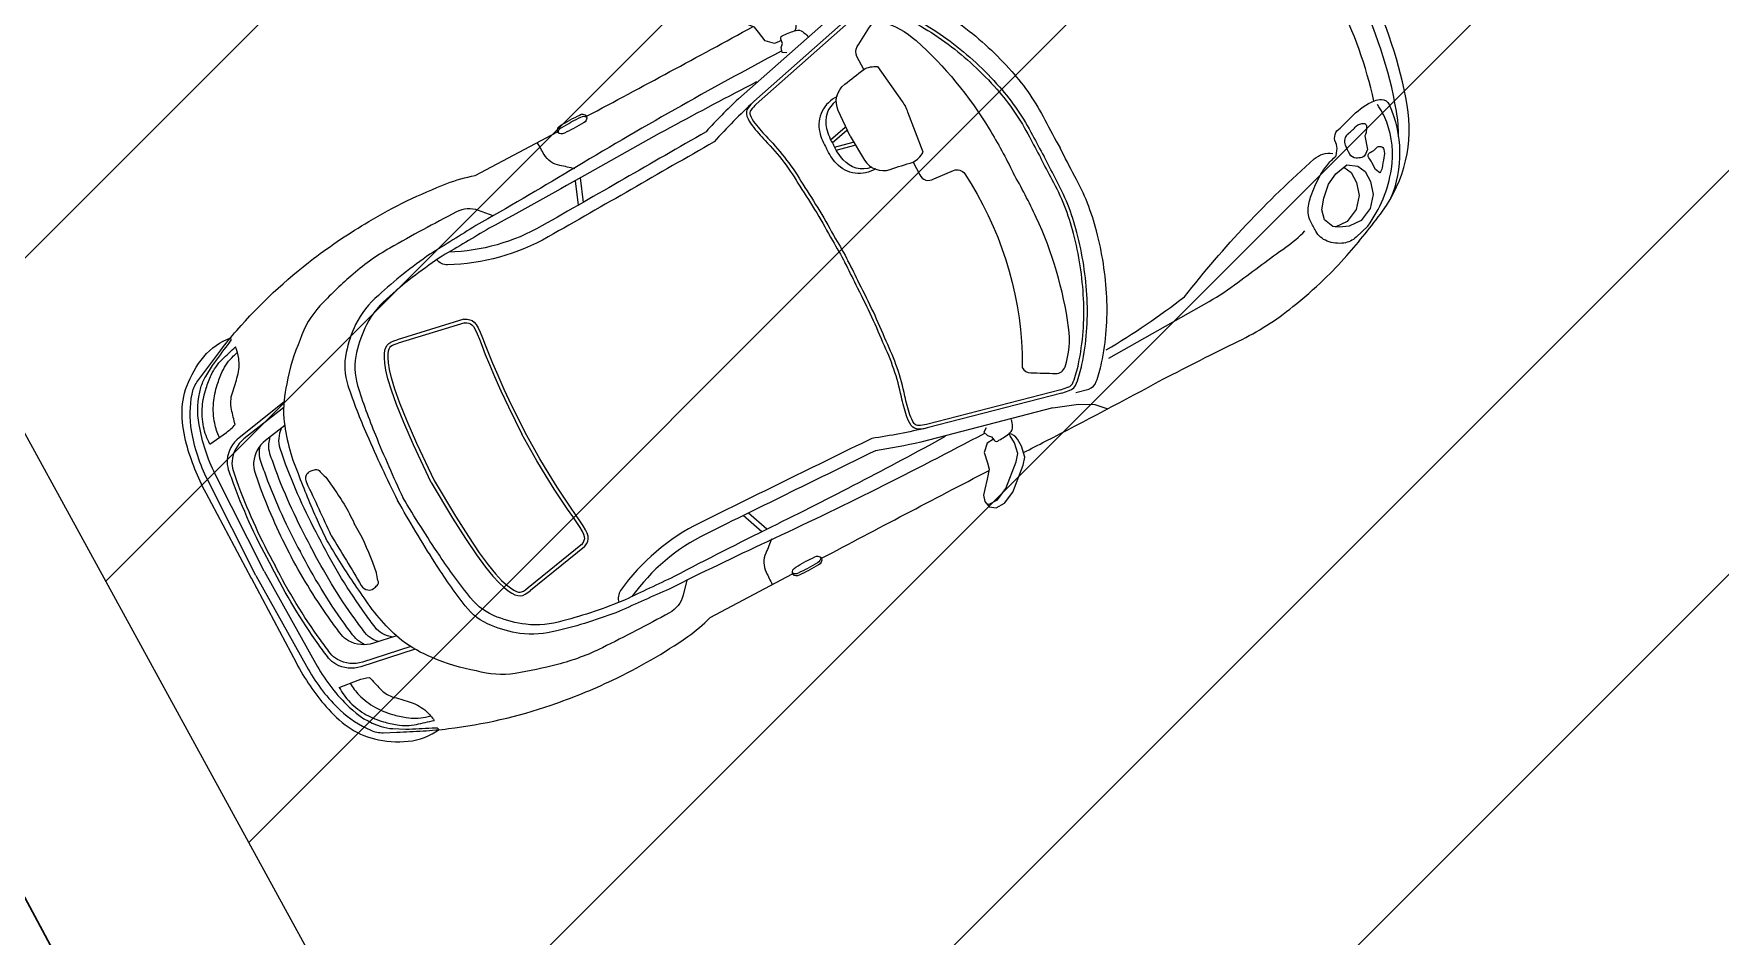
# Model space of a CAD drawing. Header units: millimetres. Extents: x 5637 to 6048, y 3385 to 3927.
# Drawn here: x 5808.44 to 5814.34, y 3760.97 to 3764.13 of the extents above; entities that cross this region are included whole.
import ezdxf

# ---------------------------------------------------------------- set-up
doc = ezdxf.new("R2010")
doc.units = ezdxf.units.MM
doc.layers.add('Contour Lines', color=253, linetype='Continuous')
doc.layers.add('dr', color=7, linetype='Continuous', lineweight=30, true_color=0x424d8a)
doc.layers.add('hatch', color=253, linetype='Continuous', lineweight=13)
pattern_1 = [(45, (2816.3681, -1263.7476), (-0.70710678, 0.70710678), [])]

# ---------------------------------------------------------------- blocks, each defined once
blk = doc.blocks.new('CAR2_TOP')
for p, q in [((-1.8826, 0.7687), (-1.8798, 0.7766)), ((-0.5577, 0.6964), (-0.5887, 0.6159)), ((-0.5373, 0.6969), (-0.5682, 0.6165)), ((-1.1318, 0.4392), (-1.3711, 0.4854)), ((-1.1295, 0.4513), (-1.3687, 0.4976)), ((0.2992, 0.4031), (0.3653, 0.4178)), ((0.2992, 0.3918), (0.3653, 0.4065)), ((0.2992, 0.3734), (0.3653, 0.3587)), ((0.2992, 0.3621), (0.3653, 0.3474)), ((-1.1318, -0.4377), (-1.3711, -0.484)), ((-1.1295, -0.4499), (-1.3687, -0.4961)), ((-0.5577, -0.6949), (-0.5887, -0.6144)), ((-0.5373, -0.6955), (-0.5682, -0.615)), ((-1.8826, -0.7673), (-1.8798, -0.7751))]:
    blk.add_line(p, q)
for points in [[(0.3105, 0.791), (0.2848, 0.7932), (0.2599, 0.8168), (0.2537, 0.8541), (0.2487, 0.8765), (0.2251, 0.9039), (0.2014, 0.9313), (0.1877, 0.9475), (0.1815, 0.9698), (0.1865, 0.9935), (0.2064, 1.0072), (0.24, 1.0072), (0.2836, 0.986), (0.3595, 0.9201), (0.3782, 0.8977), (0.3857, 0.8591), (0.3844, 0.8305, -0.22161), (0.3679, 0.7988, -0.22161)], [(-2.1927, 0.0007), (-2.1849, 0.3752, -0.076537), (-2.1534, 0.5545, -0.086757), (-2.092, 0.667, -0.10675), (-2.0573, 0.6954), (-2.0148, 0.7158, -0.003982), (-1.9314, 0.7551, -0.016266), (-1.8495, 0.7897, -0.052049), (-1.4937, 0.8857, -0.02824), (-1.2625, 0.9096, -0.041393), (-0.9586, 0.8986, -0.048157), (-0.8579, 0.8766), (-0.5317, 0.8766)], [(-0.5317, 0.8766, -0.3707), (-0.511, 0.8914, 0.000614), (-0.4739, 0.8927)], [(-0.4161, 0.8766, 0.3707), (-0.4367, 0.8914, -0.000614), (-0.4739, 0.8927)], [(-0.5392, 0.7338, 0.024615), (-0.58, 0.7688, -0.223398), (-0.6103, 0.8284, 0.00021), (-0.6118, 0.8766, 0.00021)], [(-0.5317, 0.8766, 0.370699), (-0.511, 0.8619, -0.000614), (-0.4739, 0.8606)], [(-0.5302, 0.8726, -0.309042), (-0.511, 0.8833, 0.000614), (-0.4739, 0.8847)], [(-0.4176, 0.8726, 0.309042), (-0.4367, 0.8833, -0.000614), (-0.4739, 0.8847)], [(-0.4161, 0.8766, -0.3707), (-0.4367, 0.8619, 0.000614), (-0.4739, 0.8606)], [(-0.4161, 0.8766, 0.002126), (0.2454, 0.8803)], [(-2.2116, -0.0007), (-2.2116, 0.3375, -0.055426), (-2.1912, 0.5216, -0.059428), (-2.1565, 0.6195, -0.097452), (-2.0951, 0.6997, -0.082707), (-1.9944, 0.7626, -0.136156), (-1.8794, 0.7768, 0.047635)], [(-2.1598, 0.0007), (-2.1518, 0.3809, -0.076537), (-2.1203, 0.5602, -0.119374), (-2.054, 0.6723, -0.071149), (-2.0208, 0.6984), (-1.9818, 0.7215, -0.003982), (-1.8983, 0.7608, -0.005807), (-1.8824, 0.7689, -0.004362)], [(-0.8684, 0.7231), (-0.905, 0.7634, 0.209375), (-0.976, 0.7952, 0.008786), (-1.2407, 0.7928, 0.052376), (-1.4073, 0.7707, 0.022093), (-1.5519, 0.7291, 0.108048), (-1.6677, 0.6576, 0.061356), (-1.7823, 0.543, 0.068655), (-1.8483, 0.4409, 0.073523), (-1.895, 0.2468, 0.014318), (-1.9121, 0.0729, 0.013039), (-1.9153, 0.0007, 0.013039)], [(0.3068, 0.7441), (0.2925, 0.7529), (0.298, 0.7694), (0.309, 0.7803), (0.3112, 0.7957, -0.504918), (0.3255, 0.8033, -0.045684), (0.3726, 0.7979, -0.242065), (0.3902, 0.7836, -0.032414), (0.399, 0.7595, -0.143073)], [(0.6417, 0.7826), (0.6879, 0.7926, -0.220404), (0.7229, 0.782, -0.037374), (0.7702, 0.7332, -0.064028), (0.894, 0.5384, -0.05126), (0.9713, 0.3169, -0.061449), (0.994, 0.1128, 0.010916), (0.9951, 0.0007, 0.008235)], [(-2.1189, 0.4832, -0.075551), (-2.1101, 0.5468, -0.072826), (-2.0801, 0.6118, -0.056103), (-2.0389, 0.6617, -0.027417), (-2.0014, 0.6941, -0.098085), (-1.9414, 0.7241, 0.002459), (-1.8797, 0.7414, 0.002459)], [(-2.1189, 0.4832), (-2.0489, 0.4919, 0.060338), (-2.0089, 0.5019, -0.005591), (-1.9952, 0.5543, -0.137482), (-1.9652, 0.6043, 0.014112), (-1.9214, 0.648, 0.101805), (-1.889, 0.7004, 0.064537), (-1.8797, 0.7414, 0.064537)], [(-2.0787, 0.4882, -0.060664), (-2.0701, 0.5392, -0.072826), (-2.0401, 0.6041, -0.056103), (-1.9989, 0.654, -0.027417), (-1.9614, 0.6865, -0.098085), (-1.9014, 0.7165, 0.000743), (-1.8828, 0.7216)], [(0.2919, 0.7585, 0.013204), (-0.5567, 0.7361, -0.006823), (-0.938, 0.7211, -0.002349), (-1.1276, 0.708, 0.035892), (-1.3539, 0.6656, 0.099022), (-1.4726, 0.6128, 0.0549), (-1.5474, 0.5418, 0.134174), (-1.596, 0.4372, 0.023136), (-1.6184, 0.2542, 0.011713), (-1.6317, 0.0007, 0.011713)], [(0.5972, 0.7612), (0.1244, 0.6474, 0.053281), (0.0964, 0.6374, 0.257952), (0.0794, 0.6134, 0.069501), (0.0804, 0.5765, 0.029071), (0.0959, 0.5086, -0.06163), (0.1276, 0.3106, -0.023841), (0.1391, 0.0889, -0.020054), (0.1416, 0.0007, -0.020054)], [(0.6001, 0.7492), (0.1273, 0.6353, 0.053281), (0.1018, 0.6262, 0.257952), (0.0917, 0.612, 0.069501), (0.0926, 0.5785, 0.029071), (0.1078, 0.512, -0.06151), (0.14, 0.3115, -0.023756), (0.1515, 0.0894, -0.019965), (0.154, 0.0006, -0.019965)], [(0.5972, 0.7612), (0.6246, 0.7651, -0.220404), (0.6596, 0.7545, -0.037374), (0.7069, 0.7057, -0.064028), (0.8307, 0.5109, -0.05126), (0.908, 0.2894, -0.061449), (0.9307, 0.0853, 0.008235), (0.9311, 0.0007, 0.008235)], [(0.599, 0.749), (0.6263, 0.7529, -0.220404), (0.6514, 0.7453, -0.037374), (0.6973, 0.6978, -0.064028), (0.8195, 0.5056, -0.05126), (0.896, 0.2865, -0.061449), (0.9183, 0.0854, 0.008235), (0.9187, 0.0005, 0.008235)], [(0.1655, 0.7038, 0.010667), (-0.5203, 0.6974, -0.006823), (-0.9019, 0.691, -0.002349), (-1.0917, 0.6821, 0.035892), (-1.3189, 0.6447, 0.099022), (-1.4388, 0.5945, 0.0549), (-1.5151, 0.5252, 0.134174), (-1.566, 0.4217, 0.023136), (-1.5925, 0.2392, 0.011039), (-1.6106, 0.0007, 0.011039)], [(0.1244, 0.6474, 0.02035), (-0.0642, 0.5886, -0.001309), (-0.7329, 0.5672, -0.124047), (-1.0902, 0.6461, -0.239135), (-1.1151, 0.6798, -0.239135)], [(0.0815, 0.681, 0.019279), (-0.0726, 0.6327, -0.001296), (-0.7342, 0.6115, -0.122005), (-1.0653, 0.6832, -0.122005)], [(0.3659, 0.3826), (0.371, 0.4809, -0.352581), (0.434, 0.5514, 0.008047), (0.5172, 0.5665), (0.5172, 0.6169, -0.270521), (0.5348, 0.6472, 0.000614), (0.6105, 0.69, -0.331797), (0.6508, 0.685, -0.11427), (0.7265, 0.5691, -0.074246), (0.8072, 0.176, -0.021686), (0.8091, 0.0007, -0.021686)], [(0.5172, 0.5665, -0.146365), (0.5642, 0.5525), (0.5835, 0.4034, -0.020696), (0.5853, 0.3826, -0.020696)], [(-1.8213, 0.4903), (-2.0181, 0.4547, 0.207319), (-2.0913, 0.406, 0.101931), (-2.1035, 0.3746, 0.00876), (-2.1122, 0.3172, 0.038849), (-2.1297, 0.0007, 0.03739)], [(-1.8309, 0.4743), (-2.0053, 0.4428, 0.207319), (-2.0785, 0.3941, 0.101931), (-2.0907, 0.3627, 0.00876), (-2.0994, 0.3053, 0.03739), (-2.1172, 0.0007, 0.03739)], [(0.3909, 0.5256, 0.358011), (0.2781, 0.4448, 0.087142), (0.2726, 0.3826)], [(0.3807, 0.5142, 0.316561), (0.3056, 0.4448, 0.087142), (0.3001, 0.3826)], [(-1.8571, 0.4179), (-1.9408, 0.4028, 0.207319), (-2.014, 0.354, 0.101931), (-2.0262, 0.3227, 0.00876), (-2.035, 0.2652, 0.032481), (-2.053, 0.0007)], [(-1.8708, 0.4154, 0.088206), (-1.8972, 0.3871, 0.101931), (-1.9094, 0.3558, 0.00876), (-1.9181, 0.2983, 0.036536), (-1.936, 0.0007, 0.036536)], [(-1.9684, 0.3939, 0.0341), (-1.9774, 0.3819, 0.101931), (-1.9896, 0.3505, 0.00876), (-1.9984, 0.2931, 0.035895), (-2.0163, 0.0007, 0.035895)], [(-1.9217, 0.4062, 0.056082), (-1.9374, 0.3871, 0.101931), (-1.9496, 0.3558, 0.00876), (-1.9583, 0.2983, 0.036536), (-1.9761, 0.0007, 0.036536)], [(0.3909, 0.2396, -0.358011), (0.2781, 0.3204, -0.087142), (0.2726, 0.3826)], [(0.3807, 0.251, -0.316561), (0.3056, 0.3204, -0.087142), (0.3001, 0.3826)], [(0.3659, 0.3826), (0.371, 0.2843, 0.352581), (0.434, 0.2138, -0.008047), (0.5172, 0.1987), (0.5172, 0.1483)], [(0.5172, 0.1987, 0.146365), (0.5642, 0.2127), (0.5835, 0.3618, 0.020696), (0.5853, 0.3826, 0.020696)], [(-1.8943, 0.0007, 0.004647), (-1.8833, 0.2043, -0.212789), (-1.8711, 0.2286, -0.225042), (-1.8502, 0.2339, -0.010282), (-1.8345, 0.2304, -0.358153), (-1.8241, 0.2164, 0.030605), (-1.8154, 0.1903), (-1.8101, 0.152, -0.044318), (-1.803, 0.0007, -0.044318)], [(0.5172, 0.1483, 0.460181), (0.5537, 0.1134), (0.6289, 0.1066, -0.361883), (0.658, 0.0775, -0.136022), (0.5405, -0.5718, -0.015575)], [(-2.2116, 0.0022), (-2.2116, -0.3361, 0.055426), (-2.1912, -0.5201, 0.059428), (-2.1565, -0.618, 0.097452), (-2.0951, -0.6982, 0.082707), (-1.9944, -0.7612, 0.136156), (-1.8794, -0.7753, -0.047635)], [(-2.1927, 0.0007), (-2.1849, -0.3737, 0.076537), (-2.1534, -0.5531, 0.086757), (-2.092, -0.6656, 0.10675), (-2.0573, -0.6939), (-2.0148, -0.7143, 0.003982), (-1.9314, -0.7537, 0.016266), (-1.8495, -0.7883, 0.052049), (-1.4937, -0.8843, 0.02824), (-1.2625, -0.9081, 0.041393), (-0.9586, -0.8971, 0.048157), (-0.8579, -0.8751), (-0.5317, -0.8751)], [(-2.1598, 0.0007), (-2.1518, -0.3794, 0.076537), (-2.1203, -0.5588, 0.119374), (-2.054, -0.6708, 0.071149), (-2.0208, -0.697), (-1.9818, -0.72, 0.003982), (-1.8983, -0.7594, 0.005807), (-1.8824, -0.7675, 0.004362)], [(-1.8213, -0.4888), (-2.0181, -0.4533, -0.207319), (-2.0913, -0.4045, -0.101931), (-2.1035, -0.3732, -0.00876), (-2.1122, -0.3157, -0.038849), (-2.1297, 0.0007, -0.03739)], [(-1.8309, -0.4729), (-2.0053, -0.4414, -0.207319), (-2.0785, -0.3926, -0.101931), (-2.0907, -0.3613, -0.00876), (-2.0994, -0.3038, -0.03739), (-2.1172, 0.0007, -0.03739)], [(-1.8571, -0.4164), (-1.9408, -0.4013, -0.207319), (-2.014, -0.3526, -0.101931), (-2.0262, -0.3212, -0.00876), (-2.035, -0.2637, -0.032481), (-2.053, 0.0007)], [(-1.9684, -0.3925, -0.0341), (-1.9774, -0.3804, -0.101931), (-1.9896, -0.3491, -0.00876), (-1.9984, -0.2916, -0.035895), (-2.0163, 0.0007, -0.035895)], [(-1.9217, -0.4048, -0.056082), (-1.9374, -0.3856, -0.101931), (-1.9496, -0.3543, -0.00876), (-1.9583, -0.2968, -0.036536), (-1.9761, 0.0007, -0.036536)], [(-1.8708, -0.414, -0.088206), (-1.8972, -0.3856, -0.101931), (-1.9094, -0.3543, -0.00876), (-1.9181, -0.2968, -0.036536), (-1.936, 0.0007, -0.036536)], [(-0.8684, -0.7216), (-0.905, -0.7619, -0.209375), (-0.976, -0.7938, -0.008786), (-1.2407, -0.7913, -0.052376), (-1.4073, -0.7693, -0.022093), (-1.5519, -0.7276, -0.108048), (-1.6677, -0.6561, -0.061356), (-1.7823, -0.5416, -0.068655), (-1.8483, -0.4394, -0.073523), (-1.895, -0.2453, -0.014318), (-1.9121, -0.0715, -0.013039), (-1.9153, 0.0007, -0.013039)], [(-1.8943, 0.0007, -0.004647), (-1.8833, -0.2028, 0.212789), (-1.8711, -0.2272, 0.225042), (-1.8502, -0.2324, 0.010282), (-1.8345, -0.2289, 0.358153), (-1.8241, -0.215, -0.030605), (-1.8154, -0.1889), (-1.8101, -0.1506, 0.044318), (-1.803, 0.0007, 0.044318)], [(0.2919, -0.757, -0.013204), (-0.5567, -0.7346, 0.006823), (-0.938, -0.7197, 0.002349), (-1.1276, -0.7066, -0.035892), (-1.3539, -0.6642, -0.099022), (-1.4726, -0.6113, -0.0549), (-1.5474, -0.5404, -0.134174), (-1.596, -0.4358, -0.023136), (-1.6184, -0.2527, -0.011713), (-1.6317, 0.0007, -0.011713)], [(0.1655, -0.7023, -0.010667), (-0.5203, -0.696, 0.006823), (-0.9019, -0.6895, 0.002349), (-1.0917, -0.6806, -0.035892), (-1.3189, -0.6433, -0.099022), (-1.4388, -0.5931, -0.0549), (-1.5151, -0.5238, -0.134174), (-1.566, -0.4203, -0.023136), (-1.5925, -0.2378, -0.011039), (-1.6106, 0.0007, -0.011039)], [(0.5972, -0.7598), (0.1244, -0.6459, -0.053281), (0.0964, -0.6359, -0.257952), (0.0794, -0.6119, -0.069501), (0.0804, -0.575, -0.029071), (0.0959, -0.5071, 0.06163), (0.1276, -0.3092, 0.023841), (0.1391, -0.0875, 0.020054), (0.1416, 0.0007, 0.020054)], [(0.6001, -0.7477), (0.1273, -0.6339, -0.053281), (0.1018, -0.6248, -0.257952), (0.0917, -0.6106, -0.069501), (0.0926, -0.577, -0.029071), (0.1078, -0.5106, 0.06151), (0.14, -0.31, 0.023756), (0.1515, -0.0879, 0.019965), (0.154, 0.0009, 0.019965)], [(0.3813, -0.8803, -0.000281), (0.4686, -0.8814, 0.004665), (0.9327, -0.883, -0.006938), (1.2287, -0.8893, 0.055982), (1.4539, -0.872, 0.021498), (1.594, -0.8389, 0.021353), (1.7042, -0.8027, 0.022762), (1.8875, -0.7241, 0.203444), (2.1378, -0.4377, 0.07526), (2.2116, 0.0007, 0.07526)], [(0.5405, -0.5718), (0.5172, -0.6155, 0.270521), (0.5348, -0.6457, -0.000614), (0.6105, -0.6885, 0.331797), (0.6508, -0.6835, 0.11427), (0.7265, -0.5676, 0.074246), (0.8072, -0.1745, 0.021686), (0.8091, 0.0007)], [(0.5972, -0.7598), (0.6246, -0.7637, 0.220404), (0.6596, -0.7531, 0.037374), (0.7069, -0.7042, 0.064028), (0.8307, -0.5094, 0.05126), (0.908, -0.2879, 0.061449), (0.9307, -0.0838, -0.008235), (0.9311, 0.0007, -0.008235)], [(0.599, -0.7475), (0.6263, -0.7514, 0.220404), (0.6514, -0.7438, 0.037374), (0.6973, -0.6963, 0.064028), (0.8195, -0.5041, 0.05126), (0.896, -0.285, 0.061449), (0.9183, -0.084, -0.008235), (0.9187, 0.001, -0.008235)], [(0.6417, -0.7811), (0.6879, -0.7912, 0.220404), (0.7229, -0.7806, 0.037374), (0.7702, -0.7317, 0.064028), (0.894, -0.5369, 0.05126), (0.9713, -0.3154, 0.061449), (0.994, -0.1113, -0.010916), (0.9951, 0.0007, -0.008235)], [(2.042, -0.3697, 0.063252), (2.096, 0.0007, 0.063252)], [(2.0591, -0.5204, 0.046386), (2.095, -0.4377, 0.07526), (2.1688, 0.0007)], [(1.8178, -0.7462), (1.7632, -0.7612, -0.15571), (1.7161, -0.7593, -0.128859), (1.6672, -0.7255, -0.172618), (1.6483, -0.6765, -0.012779), (1.6483, -0.637, -0.149305), (1.6634, -0.5919, -0.057452), (1.6973, -0.5542, -0.039867), (1.7576, -0.5091, -0.038453), (1.7896, -0.4921, -0.044126), (1.8348, -0.4771), (1.8461, -0.462, 0.151431), (1.8555, -0.4357, -0.389635), (1.8931, -0.398), (1.9553, -0.3792, -0.094342), (2.0438, -0.3698, -0.108453), (2.0683, -0.3773, -0.290912), (2.0833, -0.4056, -0.205966), (1.9333, -0.6988, -0.700887)], [(1.8178, -0.7462, 0.118384), (1.9844, -0.6086, 0.125214), (2.0469, -0.4556, 0.057098), (2.0469, -0.3867, -1.07298)], [(0.8059, -0.6991, 0.028311), (1.1354, -0.6634, -0.046105), (1.7625, -0.4507, -0.219439), (1.8284, -0.4639, 0.325452)], [(1.9289, -0.5203, -0.247528), (1.912, -0.5241, -0.056791), (1.8931, -0.5166, -0.281439), (1.88, -0.494, -0.017622), (1.8818, -0.4601, -0.327274), (1.9101, -0.4281, 0.021137), (1.9459, -0.4187, -0.219354), (1.9741, -0.4225, -0.356278), (1.9779, -0.4338, -0.072558), (1.9685, -0.4507, -0.066843), (1.9572, -0.462), (1.9421, -0.5091), (1.9289, -0.5203)], [(-2.1189, -0.4817), (-2.0489, -0.4904, -0.060338), (-2.0089, -0.5004, 0.005591), (-1.9952, -0.5529, 0.137482), (-1.9652, -0.6028, -0.014112), (-1.9214, -0.6465, -0.101805), (-1.889, -0.6989, -0.064537), (-1.8797, -0.7399, -0.064537)], [(-2.1189, -0.4817, 0.075551), (-2.1101, -0.5454, 0.072826), (-2.0801, -0.6103, 0.056103), (-2.0389, -0.6602, 0.027417), (-2.0014, -0.6927, 0.098085), (-1.9414, -0.7226, -0.002459), (-1.8797, -0.7399, -0.002459)], [(-2.0787, -0.4867, 0.060664), (-2.0701, -0.5377, 0.072826), (-2.0401, -0.6026, 0.056103), (-1.9989, -0.6526, 0.027417), (-1.9614, -0.685, 0.098085), (-1.9014, -0.715, -0.000743), (-1.8828, -0.7201)], [(1.9421, -0.6013), (1.9346, -0.5843), (1.9346, -0.5561, 0.04992), (1.9327, -0.5373, -0.494644), (1.9459, -0.5222, 0.100112), (1.9741, -0.5185, -0.588914), (1.9929, -0.5354, -0.119485), (1.9798, -0.5617, 0.013341), (1.9572, -0.59, -0.140517), (1.9421, -0.6013, 0.473723)], [(0.1244, -0.6459, -0.02035), (-0.0642, -0.5872, 0.001309), (-0.7329, -0.5657, 0.124047), (-1.0902, -0.6446, 0.239135), (-1.1151, -0.6783, 0.239135)], [(0.0815, -0.6796, -0.019279), (-0.0726, -0.6313, 0.001296), (-0.7342, -0.61, 0.122005), (-1.0653, -0.6818, 0.122005)], [(0.8003, -0.7292), (1.2032, -0.718, 0.03271), (1.3238, -0.7067, -0.00658), (1.529, -0.6766, 0.040733), (1.6156, -0.6577, 0.249875)], [(-0.5392, -0.7323, -0.024615), (-0.58, -0.7673, 0.223398), (-0.6103, -0.827, -0.00021), (-0.6118, -0.8751, -0.00021)], [(0.3068, -0.7427), (0.2925, -0.7514), (0.298, -0.7679), (0.309, -0.7789), (0.3112, -0.7942, 0.504918), (0.3255, -0.8019, 0.045684), (0.3726, -0.7964, 0.242065), (0.3902, -0.7821, 0.032414), (0.399, -0.758, 0.143073)], [(0.3105, -0.7895), (0.2848, -0.7917), (0.2599, -0.8154), (0.2537, -0.8527), (0.2487, -0.8751), (0.2251, -0.9024), (0.2014, -0.9298), (0.1877, -0.946), (0.1815, -0.9684), (0.1865, -0.992), (0.2064, -1.0057), (0.24, -1.0057), (0.2836, -0.9846), (0.3595, -0.9186), (0.3782, -0.8962), (0.3857, -0.8577), (0.3844, -0.829, 0.22161), (0.3679, -0.7973, 0.22161)], [(0.1837, -0.9788), (0.1902, -0.9833), (0.2238, -0.9833), (0.2674, -0.9622), (0.3434, -0.8962), (0.362, -0.8738), (0.3695, -0.8353), (0.3683, -0.8067, 0.062527), (0.3665, -0.7963, 0.062527)], [(-0.5317, -0.8752, -0.370699), (-0.511, -0.8604, 0.000614), (-0.4739, -0.8591)], [(-0.5317, -0.8752, 0.3707), (-0.511, -0.8899, -0.000614), (-0.4739, -0.8913)], [(-0.5302, -0.8711, 0.309042), (-0.511, -0.8819, -0.000614), (-0.4739, -0.8832)], [(-0.4161, -0.8752, 0.3707), (-0.4367, -0.8604, -0.000614), (-0.4739, -0.8591)], [(-0.4176, -0.8711, -0.309042), (-0.4367, -0.8819, 0.000614), (-0.4739, -0.8832)], [(-0.4161, -0.8752, -0.3707), (-0.4367, -0.8899, 0.000614), (-0.4739, -0.8913)], [(-0.4161, -0.8752, -0.002126), (0.2454, -0.8789)]]:
    blk.add_lwpolyline(points, format="xyb")
for points in [[(0.5454, 0.7913), (0.0815, 0.681)], [(-1.4983, 0.0007), (-1.4906, 0.1458), (-1.4842, 0.2305), (-1.4771, 0.2983), (-1.4694, 0.3514), (-1.4614, 0.392), (-1.4533, 0.4225), (-1.4454, 0.4451), (-1.4377, 0.462), (-1.4306, 0.4752), (-1.4236, 0.4853), (-1.4166, 0.4926), (-1.4091, 0.4974), (-1.4009, 0.5), (-1.3916, 0.5007), (-1.381, 0.4998), (-1.3687, 0.4976)], [(-1.4859, 0.0001), (-1.4783, 0.145), (-1.4719, 0.2294), (-1.4648, 0.2967), (-1.4572, 0.3493), (-1.4493, 0.3893), (-1.4415, 0.4189), (-1.4339, 0.4405), (-1.4266, 0.4565), (-1.42, 0.4687), (-1.414, 0.4774), (-1.4087, 0.4829), (-1.4038, 0.4861), (-1.3985, 0.4877), (-1.3917, 0.4882), (-1.3826, 0.4875), (-1.3709, 0.4854)], [(-1.1353, 0.4404), (-1.1258, 0.4354), (-1.1198, 0.4309), (-1.116, 0.4265), (-1.1134, 0.421), (-1.1117, 0.4129), (-1.1112, 0.401), (-1.1119, 0.3849), (-1.1139, 0.3643), (-1.1169, 0.3387), (-1.1206, 0.3072), (-1.1247, 0.2691), (-1.1288, 0.2237), (-1.1325, 0.17), (-1.1356, 0.1072), (-1.1386, 0.0011)], [(-1.1295, 0.4513), (-1.1192, 0.4459), (-1.1113, 0.4401), (-1.1055, 0.4333), (-1.1016, 0.425), (-1.0994, 0.4144), (-1.0988, 0.401), (-1.0996, 0.3841), (-1.1016, 0.363), (-1.1046, 0.3372), (-1.1083, 0.3058), (-1.1124, 0.2679), (-1.1164, 0.2227), (-1.1202, 0.1693), (-1.1232, 0.1067), (-1.1262, 0.0007)], [(-1.4983, 0.0007), (-1.4906, -0.1443), (-1.4842, -0.229), (-1.4771, -0.2968), (-1.4694, -0.3499), (-1.4614, -0.3906), (-1.4533, -0.4211), (-1.4454, -0.4437), (-1.4377, -0.4606), (-1.4306, -0.4738), (-1.4236, -0.4839), (-1.4166, -0.4911), (-1.4091, -0.4959), (-1.4009, -0.4985), (-1.3916, -0.4992), (-1.381, -0.4983), (-1.3687, -0.4961)], [(-1.4859, 0.0014), (-1.4783, -0.1435), (-1.4719, -0.2279), (-1.4648, -0.2953), (-1.4572, -0.3478), (-1.4493, -0.3878), (-1.4415, -0.4174), (-1.4339, -0.4391), (-1.4266, -0.4551), (-1.42, -0.4673), (-1.414, -0.476), (-1.4087, -0.4815), (-1.4038, -0.4846), (-1.3985, -0.4863), (-1.3917, -0.4868), (-1.3826, -0.486), (-1.3709, -0.4839)], [(-1.1353, -0.4389), (-1.1258, -0.4339), (-1.1198, -0.4295), (-1.116, -0.4251), (-1.1134, -0.4196), (-1.1117, -0.4114), (-1.1112, -0.3995), (-1.1119, -0.3835), (-1.1139, -0.3629), (-1.1169, -0.3372), (-1.1206, -0.3057), (-1.1247, -0.2677), (-1.1288, -0.2222), (-1.1325, -0.1685), (-1.1356, -0.1058), (-1.1386, 0.0004)], [(-1.1295, -0.4499), (-1.1192, -0.4444), (-1.1113, -0.4386), (-1.1055, -0.4319), (-1.1016, -0.4235), (-1.0994, -0.4129), (-1.0988, -0.3995), (-1.0996, -0.3826), (-1.1016, -0.3616), (-1.1046, -0.3358), (-1.1083, -0.3044), (-1.1124, -0.2665), (-1.1164, -0.2212), (-1.1202, -0.1678), (-1.1232, -0.1053), (-1.1262, 0.0007)], [(1.7594, -0.716), (1.7274, -0.7029), (1.7086, -0.6897), (1.6935, -0.6558), (1.7029, -0.6201), (1.7274, -0.5881), (1.7651, -0.5523), (1.8046, -0.5316), (1.8536, -0.5222), (1.8856, -0.5448), (1.8988, -0.573), (1.8988, -0.6125), (1.8856, -0.6577), (1.8536, -0.6953), (1.8065, -0.7179), (1.7594, -0.716)], [(1.8406, -0.5247), (1.8407, -0.5248), (1.8539, -0.553), (1.8539, -0.5925), (1.8407, -0.6377), (1.8087, -0.6753), (1.7616, -0.6979), (1.7145, -0.696)], [(0.5454, -0.7898), (0.0815, -0.6796)], [(0.5454, -0.7898), (0.6309, -0.821), (0.6801, -0.8491), (0.7144, -0.8833)]]:
    blk.add_lwpolyline(points)

msp = doc.modelspace()

# ---------------------------------------------------------------- hatches: boundary and pattern name
at = {"layer": 'hatch'}
h = msp.add_hatch(dxfattribs=at)
h.set_pattern_fill('ANSI37', color=256, scale=5, style=0)
h.set_pattern_definition([(45, (2816.3681, -1263.7476), (-0.44194174, 0.44194174), []), (135, (2816.3681, -1263.7476), (-0.44194174, -0.44194174), [])])
edge = h.paths.add_edge_path()
edge.add_arc((5816.405, 3746.0617), 2.8873, 219.87342, 282.26906, ccw=False)
edge.add_line((5814.1891, 3744.2106), (5795.1521, 3780.5513))
edge.add_line((5795.1521, 3780.5513), (5796.4428, 3781.6442))
edge.add_line((5796.4428, 3781.6442), (5812.1545, 3752.0604))
edge.add_line((5812.1545, 3752.0604), (5816.9283, 3743.1774))
h = msp.add_hatch(dxfattribs=at)
h.set_pattern_fill('ANSI31', color=256, scale=8, style=0)
h.set_pattern_definition(pattern_1)
edge = h.paths.add_edge_path()
edge.add_line((5792.8674, 3777.5751), (5795.2532, 3779.9864))
edge.add_line((5795.2532, 3779.9864), (5814.1625, 3744.1626))
edge.add_arc((5816.3627, 3745.7598), 2.7188, 215.97732, 284.02135)
edge.add_line((5817.0214, 3743.122), (5818.5189, 3743.8837))
edge.add_line((5818.5189, 3743.8837), (5821.6012, 3738.4853))
edge.add_line((5821.6012, 3738.4853), (5816.7084, 3735.4172))
edge.add_line((5816.7084, 3735.4172), (5813.3016, 3742.0939))
edge.add_line((5813.3016, 3742.0939), (5804.0298, 3741.2012))
edge.add_arc((5803.7741, 3746.1755), 4.9809, 272.94344, 389.54305)
edge.add_line((5808.1074, 3748.6315), (5792.8674, 3777.5751))
h = msp.add_hatch(dxfattribs=at)
h.set_pattern_fill('ANSI31', color=256, scale=8, style=0)
h.set_pattern_definition(pattern_1)
h.paths.add_polyline_path([(5805.2896, 3768.4247), (5812.557, 3772.2311), (5838.7437, 3764.6752), (5845.7814, 3750.4604), (5821.6407, 3738.5544)])

# ---------------------------------------------------------------- linework, layer by layer
at = {"layer": 'Contour Lines', "lineweight": 5, "ltscale": 0.5}
for points, knots in [([(5808.1543, 3807.6192), (5808.7728, 3807.2121), (5810.188, 3806.2866), (5812.7137, 3805.1475), (5815.9333, 3803.6791), (5819.3391, 3802.9529), (5822.8022, 3801.5736), (5826.2125, 3800.1617), (5829.8435, 3797.8612), (5834.0315, 3795.9089), (5837.9317, 3794.3978), (5841.4845, 3792.0355), (5844.43, 3790.1199), (5847.1493, 3787.9369), (5849.6733, 3786.91), (5852.0039, 3785.0103), (5854.7767, 3783.527), (5857.4169, 3781.3857), (5859.7798, 3779.2126), (5861.7667, 3777.0037), (5863.0878, 3774.2018), (5863.8912, 3771.0923), (5865.4011, 3767.4753), (5866.0929, 3764.2258), (5866.9637, 3761.7592), (5867.649, 3760.4383), (5868.9298, 3760.0542), (5869.7988, 3760.9571), (5870.4983, 3762.3038), (5870.7231, 3764.3004), (5872.4748, 3765.8326), (5873.6611, 3768.1589), (5876.028, 3770.0156), (5877.7572, 3772.0643), (5879.562, 3773.1291), (5881.3351, 3772.9501), (5883.6788, 3771.7115), (5885.4743, 3769.3476), (5888.018, 3767.8732), (5890.0659, 3766.3308), (5892.7797, 3765.8368), (5895.8613, 3764.7341), (5898.8844, 3763.5962), (5902.2721, 3762.3498), (5905.3836, 3761.6509), (5907.386, 3760.3218), (5908.4508, 3759.8133), (5908.6636, 3759.7136)], [9.056397, 9.056397, 9.056397, 9.056397, 13.493051, 19.191385, 25.648327, 34.677081, 39.945328, 48.000032, 56.77416, 65.651675, 75.709005, 81.748949, 91.176782, 96.82559, 102.553986, 107.332092, 114.756583, 121.34986, 127.646094, 134.055469, 138.995266, 146.059226, 153.290078, 162.468481, 165.809633, 169.151155, 170.922172, 172.791946, 175.913295, 180.204891, 184.163889, 189.313511, 195.696289, 201.824755, 205.576724, 207.501952, 212.255884, 221.022405, 224.857896, 229.832408, 236.192301, 241.051759, 249.51234, 255.549288, 262.739118, 268.406181, 269.815406, 269.815406, 269.815406, 269.815406]), ([(5784.0847, 3801.1949), (5785.1165, 3801.1705), (5787.3612, 3801.1176), (5790.8593, 3801.5786), (5794.7302, 3801.1953), (5797.9567, 3799.2831), (5801.7341, 3797.7511), (5805.028, 3795.8327), (5808.7224, 3794.9948), (5811.7914, 3794.3607), (5815.5819, 3793.8408), (5819.6709, 3792.7907), (5823.7498, 3791.3938), (5827.7997, 3790.5766), (5831.4407, 3789.3394), (5835.1589, 3788.4287), (5837.7569, 3786.1589), (5840.925, 3784.5838), (5843.7896, 3781.3585), (5847.2213, 3779.0338), (5849.9393, 3776.4239), (5852.4903, 3774.2356), (5854.4584, 3771.275), (5857.0998, 3768.4777), (5857.8689, 3764.5692), (5860.4666, 3761.564), (5861.2554, 3759.0394), (5861.7277, 3757.9147)], [0, 0, 0, 0, 6.180587, 13.44642, 21.178948, 28.915166, 35.64291, 45.68741, 51.525175, 58.249937, 64.51245, 74.456555, 83.518208, 90.36471, 99.164619, 106.701815, 112.849896, 119.526435, 127.727713, 138.353264, 144.284422, 150.336583, 158.396966, 165.573783, 172.908422, 181.46681, 188.727656, 188.727656, 188.727656, 188.727656]), ([(5859.6321, 3757.9147), (5859.1098, 3759.2042), (5857.6957, 3761.8093), (5855.579, 3765.8174), (5853.016, 3770.4024), (5849.4934, 3774.4043), (5845.957, 3777.2616), (5841.4712, 3779.6951), (5836.9006, 3782.2575), (5830.9537, 3785.9002), (5824.4945, 3786.9414), (5819.2377, 3789.3532), (5814.5353, 3790.4011), (5809.7612, 3790.6563), (5803.6646, 3790.9071), (5798.1134, 3792.4999), (5794.6042, 3794.809), (5792.9579, 3795.5595), (5792.3759, 3795.811)], [213.381021, 213.381021, 213.381021, 213.381021, 221.755759, 231.061828, 240.639676, 253.173451, 262.789192, 267.743342, 283.746411, 294.354382, 309.183601, 322.329125, 328.893296, 337.950541, 350.965991, 365.466821, 372.00793, 375.668323, 375.668323, 375.668323, 375.668323]), ([(5789.2774, 3791.9152), (5789.7557, 3791.999), (5790.9146, 3792.2021), (5793.1268, 3791.892), (5796.1532, 3790.5897), (5799.328, 3789.4166), (5802.2664, 3787.8616), (5805.0389, 3787.7544), (5808.2711, 3788.042), (5811.3799, 3788.4139), (5814.9906, 3788.4177), (5817.8485, 3786.3488), (5821.7328, 3785.3275), (5825.4041, 3783.9289), (5829.1378, 3783.1566), (5833.3839, 3782.6407), (5837.0267, 3780.6654), (5840.7952, 3778.2918), (5844.578, 3777.0983), (5847.7774, 3774.5838), (5850.51, 3772.1229), (5852.9464, 3769.1001), (5854.5419, 3765.7682), (5856.388, 3762.8835), (5857.0315, 3760.2318), (5858.3798, 3758.914), (5858.7294, 3758.0727), (5858.7841, 3757.9147)], [0, 0, 0, 0, 2.90228, 7.033475, 13.151323, 22.603736, 27.422609, 32.825472, 38.878733, 46.945839, 51.718886, 60.034305, 67.139009, 75.776211, 83.548577, 89.979393, 101.276032, 107.90017, 116.729709, 124.717859, 132.044953, 138.819278, 147.825743, 154.150419, 159.254982, 163.843353, 164.871095, 164.871095, 164.871095, 164.871095]), ([(5864.5386, 3742.3002), (5863.9321, 3741.8677), (5862.9676, 3741.0638), (5861.5533, 3741.9566), (5861.3362, 3743.2586), (5861.5144, 3744.9802), (5861.5391, 3747.4941), (5860.445, 3750.5555), (5858.843, 3753.4406), (5857.8509, 3755.9644), (5856.2048, 3757.3073), (5856.3561, 3759.7309), (5855.5588, 3762.1851), (5853.9457, 3764.9605), (5852.7821, 3767.5702), (5850.3731, 3770.3884), (5847.9742, 3773.3919), (5844.3366, 3776.0099), (5840.5768, 3777.9533), (5836.2137, 3779.8307), (5832.3285, 3781.4848), (5828.2816, 3782.4639), (5824.9003, 3782.581), (5821.3714, 3782.4038), (5818.2936, 3783.5868), (5815.9272, 3784.5996), (5813.8613, 3785.1491), (5811.9549, 3785.4178), (5809.306, 3785.5846), (5806.2086, 3785.6633), (5803.4402, 3785.5269), (5800.9939, 3785.8468), (5798.6917, 3786.9212), (5796.2144, 3788.174), (5793.9729, 3789.1212), (5792.1158, 3789.2123), (5791.1009, 3789.2227), (5790.6219, 3789.2276)], [187.458138, 187.458138, 187.458138, 187.458138, 191.595726, 194.146697, 195.656341, 199.288248, 204.571161, 210.551528, 218.482102, 224.524351, 226.45973, 230.677182, 237.678962, 242.025465, 249.876236, 254.678533, 264.184, 272.843779, 281.301583, 289.558662, 301.347303, 306.576767, 314.421953, 321.618364, 327.466242, 333.931531, 337.100944, 340.249971, 345.468419, 353.017709, 358.832541, 362.074889, 367.707312, 373.888799, 378.856515, 382.076847, 384.954897, 384.954897, 384.954897, 384.954897]), ([(5793.0614, 3784.7174), (5793.7685, 3784.7216), (5795.453, 3784.7319), (5798.224, 3784.4343), (5801.2123, 3783.4041), (5804.6196, 3783.5258), (5807.7677, 3783.4581), (5810.4683, 3782.607), (5812.5228, 3781.4889), (5814.2432, 3780.1035), (5816.1365, 3779.3205), (5818.1848, 3778.9006), (5820.2886, 3778.9126), (5822.5968, 3779.3923), (5824.9459, 3779.9418), (5827.6052, 3780.4789), (5830.7585, 3779.994), (5833.8759, 3778.2845), (5837.5138, 3777.508), (5841.1311, 3775.3402), (5844.8707, 3773.827), (5847.4504, 3770.9787), (5849.3727, 3769.1225), (5851.0111, 3766.8205), (5852.4448, 3764.7529), (5853.7965, 3761.9324), (5855.1024, 3759.3708), (5855.9533, 3756.4087), (5857.0449, 3753.9316), (5858.3943, 3751.2955), (5859.2271, 3748.6735), (5859.7575, 3745.8991), (5859.6955, 3743.5388), (5859.0155, 3741.9177), (5859.0362, 3741.1928), (5859.0376, 3741.1622)], [0, 0, 0, 0, 4.241686, 10.106035, 16.641839, 22.965879, 30.38446, 35.42558, 39.77922, 44.357398, 48.605075, 51.916009, 56.864413, 61.089484, 66.03268, 71.372451, 77.243392, 84.702376, 92.539283, 99.252076, 109.917617, 116.227227, 122.050327, 125.941313, 133.144421, 137.103998, 144.692794, 150.340028, 155.535951, 160.90978, 168.095652, 171.935954, 177.847244, 181.98883, 182.17161, 182.17161, 182.17161, 182.17161]), ([(5809.6417, 3770.8094), (5809.9279, 3771.3901), (5810.5156, 3772.5822), (5812.0256, 3774.0445), (5814.0448, 3774.0013), (5815.7745, 3773.0926), (5817.8021, 3773.312), (5820.1122, 3773.5475), (5822.6521, 3774.0801), (5825.7876, 3774.1415), (5828.8933, 3774.1229), (5831.9073, 3772.9142), (5835.085, 3771.9618), (5838.2325, 3771.4309), (5840.4501, 3770.1328), (5842.556, 3768.7426), (5844.2835, 3766.5697), (5846.7376, 3765.0825), (5848.6388, 3763.4297), (5850.0883, 3761.5361), (5852.0027, 3759.4605), (5853.3518, 3757.1223), (5853.6737, 3754.5851), (5854.129, 3752.2127), (5853.673, 3749.3608), (5853.7672, 3746.1196), (5852.4847, 3743.2052), (5851.6806, 3740.3987), (5850.0923, 3738.4305), (5850.2337, 3736.8752), (5850.3304, 3736.3617), (5850.3536, 3736.2524)], [0, 0, 0, 0, 3.903167, 8.011972, 11.716278, 15.131973, 19.529886, 23.491957, 29.195048, 34.986382, 42.336081, 47.532873, 54.294677, 62.308167, 66.376777, 69.604297, 77.413343, 82.685108, 86.711722, 92.457915, 96.929143, 103.700355, 108.140044, 112.200056, 118.095609, 125.302924, 131.360892, 136.881783, 142.945903, 145.362914, 146.022011, 146.022011, 146.022011, 146.022011])]:
    msp.add_open_spline(points, degree=3, knots=knots, dxfattribs=at)
at = {"layer": 'dr', "ltscale": 0.5}
msp.add_line((5817.4864, 3744.2094), (5802.4699, 3772.1539), dxfattribs=at)
at = {"layer": 'hatch'}
msp.add_lwpolyline([(5805.2896, 3768.4247), (5812.557, 3772.2311), (5838.7437, 3764.6752), (5845.7814, 3750.4604), (5821.6407, 3738.5544)], close=True, dxfattribs=at)

# ---------------------------------------------------------------- block references
at = {"rotation": 27.99999999999998}
msp.add_blockref('CAR2_TOP', (5811.1519, 3763.2615), dxfattribs=at)

doc.saveas('drawing.dxf')
